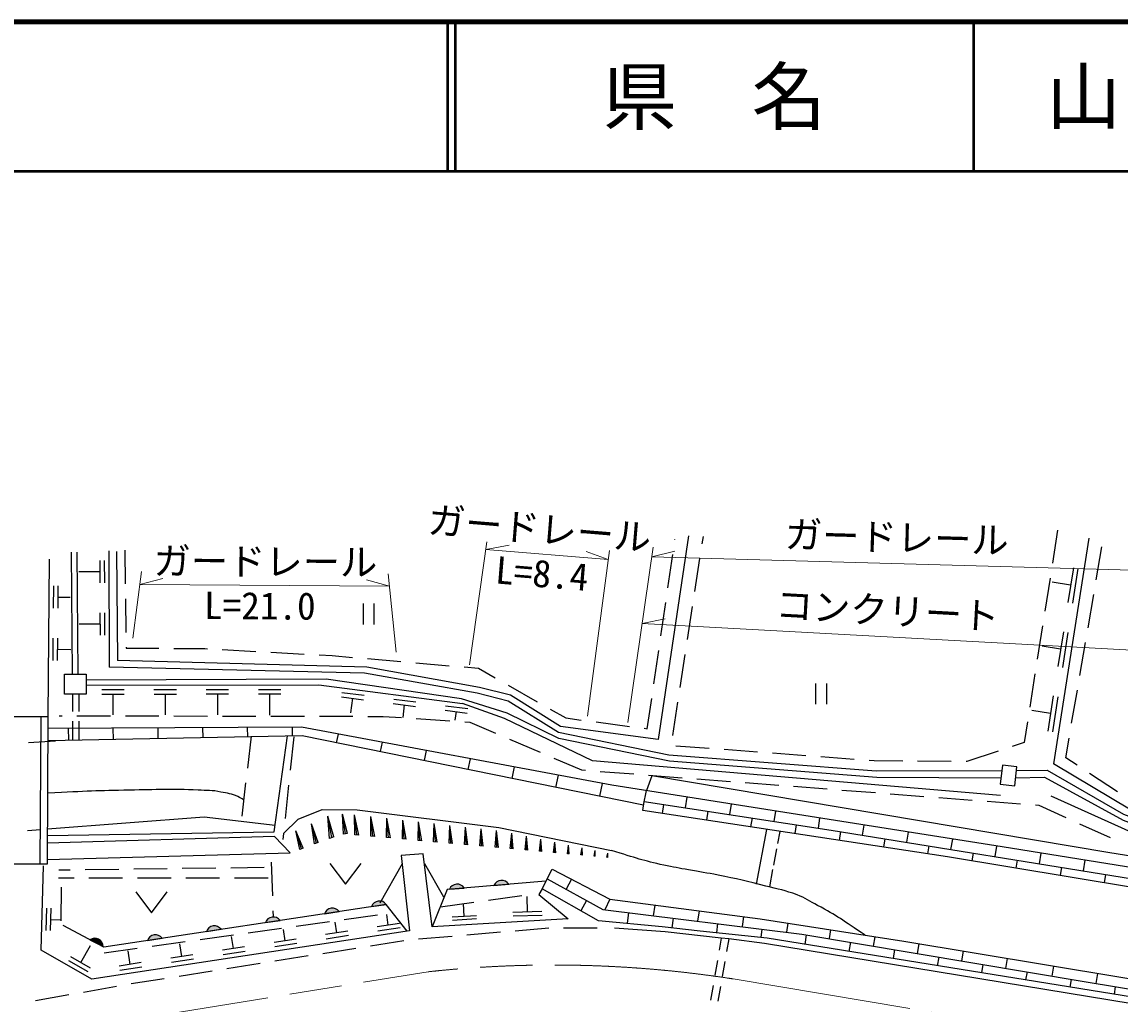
# Model space of a CAD drawing. Units: millimetres, scale not verified. Extents: x 40000 to 680000, y 20000 to 380000.
# Drawn here: x 269222 to 342818, y 314197 to 380000 of the extents above; entities that cross this region are included whole.
import ezdxf
from ezdxf.enums import TextEntityAlignment as Align

# ---------------------------------------------------------------- set-up
doc = ezdxf.new("R2010")
doc.units = ezdxf.units.MM
doc.header["$LTSCALE"] = 1000
doc.linetypes.add('CHAIN', pattern=[18.5, 12, -1.5, 3.5, -1.5])
for name, color, linetype, lineweight in [('M-BGD', 7, 'Continuous', 25), ('M-BMK', 2, 'CHAIN', 13), ('M-STR-HTXT', 7, 'Continuous', 13), ('M-TTL', 2, 'Continuous', 140), ('M-TTL-LINE', 7, 'Continuous', 50)]:
    doc.layers.add(name, color=color, linetype=linetype, lineweight=lineweight)
doc.layers.add('M-TTL-TXT', color=7, linetype='Continuous')
doc.styles.add('ＭＳ ゴシック', font='')
doc.styles.get('ＭＳ ゴシック').set_extended_font_data('MS Gothic')

msp = doc.modelspace()

# ---------------------------------------------------------------- hatches: boundary and pattern name
at = {"layer": 'M-BGD'}
for points in [[(301852, 322223, 0.6), (300855, 322138)], [(298862, 321969, 0.6), (297866, 321885)], [(293638, 320873, 0.6), (292649, 320724)], [(290481, 320397, 0.6), (289492, 320248)], [(282571, 319204, 0.6), (281582, 319055)], [(286526, 319800, 0.6), (285537, 319651)], [(278615, 318607, 0.6), (277627, 318458)], [(274665, 318041, 0.6), (273780, 318506)]]:
    msp.add_hatch(color=256, dxfattribs=at).paths.add_polyline_path(points)

# ---------------------------------------------------------------- linework, layer by layer
for p, q in [((338629, 345951), (338280, 343729)), ((312987, 345301), (312990, 345318)), ((314815, 345040), (314890, 345529)), ((340723, 345421), (338357, 330299)), ((272602, 336302), (272535, 344478)), ((272992, 336302), (272925, 344478)), ((275037, 344563), (275065, 336762)), ((275566, 344515), (275622, 337223)), ((276114, 344600), (276143, 342350)), ((341227, 342616), (341608, 344833)), ((270982, 333439), (271067, 343999)), ((274439, 343910), (274444, 342410)), ((274739, 343911), (274744, 342411)), ((312516, 342086), (312842, 344312)), ((314322, 341828), (314664, 344052)), ((274442, 343160), (273036, 343155)), ((339689, 343420), (339327, 341105)), ((339997, 343371), (339635, 341057)), ((338125, 342741), (337775, 340518)), ((339508, 342262), (338274, 342455)), ((271340, 340717), (271352, 342216)), ((271640, 340714), (271652, 342214)), ((340676, 339413), (341057, 341630)), ((271646, 341464), (272460, 341458)), ((276156, 341350), (276185, 339100)), ((292081, 341034), (292081, 339634)), ((292831, 339634), (292831, 341034)), ((312044, 338870), (312371, 341096)), ((313828, 338616), (314170, 340840)), ((274452, 340410), (274457, 338910)), ((274752, 340411), (274757, 338911)), ((274454, 339660), (273064, 339655)), ((337620, 339530), (337270, 337307)), ((271312, 337217), (271324, 338717)), ((271612, 337214), (271624, 338714)), ((339017, 339140), (338651, 336805)), ((339328, 339092), (338963, 336756)), ((271618, 337964), (272488, 337957)), ((276198, 338100), (276198, 338052)), ((276198, 338052), (278400, 338035)), ((279400, 338027), (281478, 338010)), ((281478, 338010), (281650, 338001)), ((282649, 337946), (284895, 337824)), ((311572, 335655), (311899, 337881)), ((338834, 337973), (337588, 338167)), ((340125, 336210), (340507, 338427)), ((285894, 337770), (288141, 337647)), ((289139, 337593), (290011, 337545)), ((290011, 337545), (291383, 337427)), ((292379, 337341), (294621, 337148)), ((313335, 335403), (313677, 337627)), ((295617, 337062), (297859, 336869)), ((298855, 336783), (299811, 336701)), ((299811, 336701), (300933, 336063)), ((322412, 335679), (322412, 334279)), ((323162, 334279), (323162, 335679)), ((337115, 336320), (336765, 334097)), ((272619, 334951), (272617, 333804)), ((273033, 334950), (273030, 333803)), ((274571, 335265), (276071, 335267)), ((274572, 334965), (276072, 334967)), ((275322, 334966), (275323, 333583)), ((278071, 335269), (279571, 335270)), ((278072, 334969), (279572, 334970)), ((278822, 334970), (278823, 333577)), ((281571, 335272), (283071, 335274)), ((281572, 334972), (283072, 334974)), ((282322, 334973), (282323, 333570)), ((285071, 335276), (286571, 335277)), ((285072, 334976), (286572, 334977)), ((285822, 334976), (285823, 333563)), ((290670, 335077), (292158, 334886)), ((301802, 335569), (303758, 334457)), ((339575, 333007), (339956, 335224)), ((290632, 334780), (292120, 334588)), ((291376, 334684), (291250, 333708)), ((294104, 334333), (295591, 334142)), ((294142, 334631), (295630, 334439)), ((294847, 334237), (294738, 333389)), ((297613, 334184), (299101, 333993)), ((311131, 332646), (311427, 334665)), ((312842, 332191), (313183, 334415)), ((338341, 334840), (337972, 332484)), ((338655, 334791), (338287, 332435)), ((270442, 323599), (270517, 333438)), ((271906, 333490), (271721, 333490)), ((275156, 333484), (272906, 333488)), ((278406, 333477), (276156, 333482)), ((281656, 333471), (279406, 333475)), ((284906, 333465), (282656, 333469)), ((288156, 333458), (285906, 333463)), ((291406, 333452), (289156, 333456)), ((293432, 333448), (292406, 333450)), ((294653, 333369), (293432, 333448)), ((297575, 333887), (299063, 333695)), ((298319, 333791), (298245, 333217)), ((304628, 333963), (305682, 333364)), ((338157, 333662), (336900, 333859)), ((272361, 331868), (272345, 332671)), ((272615, 333153), (272612, 331881)), ((273029, 333153), (273026, 331880)), ((275360, 331928), (275345, 332685)), ((278360, 331987), (278346, 332700)), ((281359, 332046), (281346, 332714)), ((284359, 332105), (284346, 332729)), ((287358, 332165), (287347, 332743)), ((297896, 333157), (295651, 333303)), ((299262, 333068), (298894, 333092)), ((300991, 332325), (299262, 333068)), ((305682, 333364), (306710, 333228)), ((307702, 333097), (309933, 332803)), ((310924, 332673), (311131, 332646)), ((336610, 333109), (336391, 331716)), ((288013, 332177), (270974, 331841)), ((284352, 330002), (284604, 332139)), ((287434, 332096), (287201, 329859)), ((310888, 327518), (288013, 332177)), ((290311, 331709), (290428, 332284)), ((303977, 331043), (301910, 331931)), ((339179, 330703), (339405, 332021)), ((271459, 331819), (269666, 331700)), ((293250, 331111), (293377, 331733)), ((296190, 330512), (296327, 331182)), ((315285, 331315), (313041, 331482)), ((318526, 331074), (316282, 331241)), ((336391, 331716), (335593, 331453)), ((299130, 329913), (299276, 330632)), ((306738, 329858), (304896, 330649)), ((321767, 330832), (319523, 330999)), ((325008, 330590), (322764, 330758)), ((326338, 330491), (326005, 330516)), ((328254, 330478), (326338, 330491)), ((331504, 330456), (329254, 330471)), ((332547, 330449), (332504, 330449)), ((334643, 331140), (332547, 330449)), ((339941, 330201), (339179, 330703)), ((302069, 329314), (302226, 330081)), ((306983, 329839), (306738, 329858)), ((310223, 329589), (307980, 329762)), ((283971, 326774), (284234, 329009)), ((305009, 328715), (305175, 329530)), ((307949, 328117), (308124, 328979)), ((313463, 329339), (311220, 329512)), ((316704, 329089), (314461, 329262)), ((319944, 328839), (317701, 329012)), ((342656, 328415), (340776, 329652)), ((287097, 328864), (286864, 326626)), ((310888, 327518), (311088, 328498)), ((323185, 328589), (320941, 328762)), ((326425, 328339), (324182, 328512)), ((329665, 328089), (327422, 328262)), ((310842, 327160), (310921, 327768)), ((310921, 327768), (323453, 325853)), ((312221, 327569), (312129, 326965)), ((313704, 327343), (313814, 328062)), ((316670, 326890), (316777, 327594)), ((332906, 327839), (330662, 328012)), ((336146, 327589), (333903, 327762)), ((337405, 327492), (337143, 327512)), ((338179, 328153), (347500, 323929)), ((287742, 326589), (289347, 327237)), ((289347, 327237), (291685, 327208)), ((289982, 325347), (289725, 326787)), ((290120, 325398), (289725, 326787)), ((289845, 325297), (289725, 326787)), ((290902, 325602), (290714, 326909)), ((291032, 325621), (290714, 326909)), ((290771, 325583), (290714, 326909)), ((291675, 325533), (291512, 326885)), ((291811, 325520), (291512, 326885)), ((291540, 325545), (291512, 326885)), ((291685, 327208), (301175, 326026)), ((315187, 327116), (315095, 326515)), ((319635, 326436), (319741, 327126)), ((339215, 326671), (337405, 327492)), ((286760, 325632), (287742, 326589)), ((288956, 324972), (288635, 326281)), ((289083, 325018), (288635, 326281)), ((288830, 324926), (288635, 326281)), ((292738, 325437), (292594, 326763)), ((292871, 325425), (292594, 326763)), ((292605, 325449), (292594, 326763)), ((293665, 325354), (293669, 326642)), ((293795, 325342), (293669, 326642)), ((293925, 325331), (293669, 326642)), ((294719, 325259), (294738, 326522)), ((294846, 325248), (294738, 326522)), ((294973, 325237), (294738, 326522)), ((295768, 325165), (295801, 326402)), ((295892, 325154), (295801, 326402)), ((296017, 325143), (295801, 326402)), ((296811, 325072), (296858, 326283)), ((296933, 325061), (296858, 326283)), ((297055, 325050), (296858, 326283)), ((297849, 324979), (297909, 326165)), ((297969, 324968), (297909, 326165)), ((298088, 324957), (297909, 326165)), ((298882, 324886), (298954, 326048)), ((298999, 324875), (298954, 326048)), ((299116, 324865), (298954, 326048)), ((318152, 326663), (318061, 326065)), ((321118, 326210), (321027, 325615)), ((322601, 325983), (322704, 326658)), ((325564, 325512), (325673, 326189)), ((342175, 325329), (340126, 326258)), ((270460, 325868), (269595, 325810)), ((286760, 325632), (286716, 325211)), ((287952, 324604), (287580, 325792)), ((288069, 324647), (287580, 325792)), ((287835, 324561), (287580, 325792)), ((290120, 325398), (289845, 325297)), ((291032, 325621), (290771, 325583)), ((291811, 325520), (291540, 325545)), ((292871, 325425), (292605, 325449)), ((293925, 325331), (293665, 325354)), ((299910, 324794), (299994, 325931)), ((300025, 324783), (299994, 325931)), ((300139, 324773), (299994, 325931)), ((300933, 324702), (301028, 325815)), ((301045, 324692), (301028, 325815)), ((301157, 324682), (301028, 325815)), ((301175, 326026), (308736, 324486)), ((301946, 324611), (302045, 325646)), ((302050, 324602), (302045, 325646)), ((302154, 324592), (302045, 325646)), ((302939, 324522), (303037, 325440)), ((303031, 324513), (303037, 325440)), ((303124, 324505), (303037, 325440)), ((319130, 325902), (318431, 322229)), ((320019, 325768), (319865, 324957)), ((323453, 325853), (373156, 317827)), ((324083, 325751), (323988, 325165)), ((328525, 325034), (328636, 325721)), ((288069, 324647), (287835, 324561)), ((289083, 325018), (288830, 324926)), ((294973, 325237), (294719, 325259)), ((296017, 325143), (295768, 325165)), ((297055, 325050), (296811, 325072)), ((298088, 324957), (297849, 324979)), ((299116, 324865), (298882, 324886)), ((300139, 324773), (299910, 324794)), ((301157, 324682), (300933, 324702)), ((302154, 324592), (301946, 324611)), ((303909, 324435), (304004, 325239)), ((303990, 324427), (304004, 325239)), ((304071, 324420), (304004, 325239)), ((304856, 324350), (304945, 325043)), ((304926, 324343), (304945, 325043)), ((304996, 324337), (304945, 325043)), ((305782, 324267), (305863, 324852)), ((305841, 324261), (305863, 324852)), ((305900, 324256), (305863, 324852)), ((306686, 324185), (306758, 324666)), ((306734, 324181), (306758, 324666)), ((306783, 324177), (306758, 324666)), ((319798, 324600), (319589, 323498)), ((327044, 325273), (326954, 324715)), ((330006, 324795), (329921, 324265)), ((331487, 324556), (331600, 325253)), ((334449, 324077), (334563, 324785)), ((303124, 324505), (302939, 324522)), ((304071, 324420), (303909, 324435)), ((304996, 324337), (304856, 324350)), ((305900, 324256), (305782, 324267)), ((306783, 324177), (306686, 324185)), ((307569, 324106), (307629, 324485)), ((307646, 324099), (307569, 324106)), ((307607, 324103), (307629, 324485)), ((307646, 324099), (307629, 324485)), ((308432, 324029), (308480, 324308)), ((308489, 324024), (308432, 324029)), ((308461, 324026), (308480, 324308)), ((308489, 324024), (308480, 324308)), ((332968, 324316), (332883, 323793)), ((335929, 323838), (335843, 323302)), ((337410, 323599), (337525, 324310)), ((340372, 323121), (340487, 323833)), ((272461, 323176), (271689, 323166)), ((275710, 323215), (273460, 323188)), ((278960, 323255), (276710, 323228)), ((282210, 323295), (279960, 323268)), ((285460, 323335), (283210, 323307)), ((285924, 323701), (286003, 321453)), ((289865, 323620), (290915, 322220)), ((290915, 322220), (291965, 323620)), ((294701, 323596), (293211, 320964)), ((296196, 323616), (297482, 321385)), ((319533, 323202), (319313, 322041)), ((338891, 323360), (338802, 322812)), ((272713, 322631), (271661, 322631)), ((275963, 322631), (273713, 322631)), ((279213, 322631), (276963, 322631)), ((282463, 322631), (280213, 322631)), ((285713, 322631), (283463, 322631)), ((304340, 322424), (297727, 321872)), ((304425, 322588), (308144, 320537)), ((306064, 322561), (305693, 321889)), ((341853, 322882), (341762, 322321)), ((271851, 319779), (271880, 322029)), ((276844, 321719), (277894, 320319)), ((277894, 320319), (278944, 321719)), ((297727, 321872), (296717, 319364)), ((297279, 320718), (299508, 321028)), ((298867, 320064), (298810, 320930)), ((300498, 321165), (302727, 321475)), ((303104, 320362), (303077, 321399)), ((307051, 321139), (306669, 320445)), ((308626, 321230), (308283, 320519)), ((270845, 319125), (270890, 320624)), ((271145, 319116), (271189, 320615)), ((293638, 320873), (274709, 318018)), ((286037, 320453), (286051, 320069)), ((290819, 319868), (293048, 320177)), ((295038, 319075), (293638, 320873)), ((293777, 319490), (293669, 320196)), ((304076, 320388), (302132, 320336)), ((308144, 320537), (321492, 318889)), ((309883, 320322), (309792, 319587)), ((311643, 320830), (311536, 320118)), ((314618, 320436), (314506, 319751)), ((271167, 319865), (271863, 319844)), ((274709, 318018), (271977, 319454)), ((287600, 319421), (289828, 319730)), ((290317, 318963), (290207, 319682)), ((294518, 319602), (293035, 319377)), ((299679, 320117), (298054, 320010)), ((299693, 319900), (298068, 319794)), ((304083, 320129), (302139, 320077)), ((312860, 319954), (312780, 319300)), ((315838, 319587), (315762, 318971)), ((317592, 320042), (317487, 319384)), ((320561, 319607), (320466, 319016)), ((281161, 318528), (283390, 318837)), ((283396, 317910), (283273, 318720)), ((284381, 318974), (286609, 319284)), ((286856, 318436), (286740, 319201)), ((291058, 319076), (289575, 318850)), ((291103, 318779), (289620, 318554)), ((294563, 319306), (293080, 319080)), ((295808, 318563), (298050, 318752)), ((299046, 318836), (301288, 319025)), ((302285, 319109), (304527, 319298)), ((305526, 319313), (307776, 319302)), ((318815, 319220), (318745, 318647)), ((321492, 318889), (340542, 315679)), ((321791, 318839), (321682, 318195)), ((323406, 319161), (323313, 318582)), ((326373, 318706), (326271, 318084)), ((273158, 316981), (273808, 318121)), ((274723, 317634), (276952, 317943)), ((277942, 318081), (280171, 318390)), ((279936, 317383), (279806, 318239)), ((284138, 318023), (282655, 317797)), ((287598, 318549), (286115, 318324)), ((287643, 318253), (286160, 318027)), ((289382, 317594), (291605, 317945)), ((292592, 318102), (294815, 318453)), ((316093, 318602), (315954, 317814)), ((316602, 318555), (316447, 317728)), ((324749, 318340), (324644, 317718)), ((329335, 318236), (329229, 317585)), ((273809, 316609), (272506, 317352)), ((276476, 316857), (276339, 317757)), ((280678, 317496), (279195, 317270)), ((280723, 317200), (279240, 316974)), ((284183, 317726), (282700, 317500)), ((286172, 317086), (288394, 317438)), ((327707, 317842), (327606, 317241)), ((330666, 317343), (330568, 316764)), ((332294, 317746), (332188, 317087)), ((335253, 317255), (335145, 316580)), ((273661, 316349), (272357, 317092)), ((277217, 316970), (275734, 316744)), ((277263, 316673), (275780, 316447)), ((282962, 316578), (285184, 316930)), ((315833, 317125), (315661, 316140)), ((316326, 317038), (316153, 316053)), ((333624, 316845), (333530, 316287)), ((338356, 316741), (338244, 316066)), ((276542, 315562), (278764, 315914)), ((279752, 316070), (281974, 316422)), ((336582, 316346), (336492, 315810)), ((339541, 315848), (339454, 315333)), ((341315, 316251), (341203, 315576)), ((273341, 315001), (275556, 315393)), ((315540, 315450), (315367, 314465)), ((316032, 315364), (315859, 314379)), ((340542, 315679), (376411, 309742)), ((342500, 315358), (342417, 314856)), ((270140, 314435), (272356, 314827))]:
    msp.add_line(p, q, dxfattribs=at)
for points in [[(313894, 345572), (311867, 331929), (305322, 332782), (301961, 334885), (299877, 335410), (292330, 336762), (275622, 337223)], [(334890, 329820), (326480, 329794), (312587, 330874), (305172, 332395), (301811, 334497), (299727, 335023), (292180, 336375), (275065, 336762)], [(334836, 329339), (326509, 329385), (312617, 330464), (305201, 331985), (301738, 333692), (298685, 334656), (289605, 335961), (273525, 335893)], [(273525, 335564), (289117, 335580), (298748, 334341)], [(334805, 328165), (307462, 330503), (301567, 333331), (298748, 334341)], [(376781, 320190), (373172, 318430), (356595, 321240), (334916, 324730), (308764, 328860), (287954, 332746), (270978, 332664)], [(270941, 325483), (286126, 325735), (287025, 332158)], [(335872, 329837), (337930, 329871), (343055, 326923), (347692, 325177), (358628, 322347)], [(358628, 322347), (343562, 327186), (338357, 330299)], [(376258, 320951), (373043, 319396), (342125, 324336), (311437, 329495), (311088, 328498)], [(335819, 329350), (337758, 329409), (343017, 326528), (347654, 324782), (358590, 321952)], [(376258, 320951), (377497, 319148), (373301, 317093), (331258, 324062), (310842, 327160)], [(286184, 326150), (281423, 326721), (270944, 325904)], [(270933, 323880), (287196, 324327), (286154, 325426), (270939, 324982)], [(304083, 321925), (303864, 321529), (305828, 319915), (296717, 319364), (296116, 324270), (294639, 324158), (295196, 319099)], [(295196, 319099), (273913, 315860), (270505, 317803), (270674, 323463)], [(409388, 302814), (365280, 310658), (318984, 318261), (316602, 318555), (316093, 318602), (312334, 319031), (308936, 319275)]]:
    msp.add_lwpolyline(points, dxfattribs=at)
for points in [[(272080, 336302), (273525, 336302), (273525, 334951), (272080, 334951)], [(266946, 333431), (266977, 323588), (270932, 323600), (270982, 333439)], [(334932, 330207), (334790, 328923), (335759, 328816), (335901, 330100)], [(376543, 310413), (376281, 309083), (351683, 313364), (319158, 318602), (314672, 319090), (312137, 319371), (307857, 319766), (304083, 321925), (304759, 323239), (308626, 321230), (318689, 319897), (328320, 318405)]]:
    msp.add_lwpolyline(points, close=True, dxfattribs=at)
for points in [[(301852, 322223, 0.6), (300855, 322138)], [(298862, 321969, 0.6), (297866, 321885)], [(293638, 320873, 0.6), (292649, 320724)], [(290481, 320397, 0.6), (289492, 320248)], [(282571, 319204, 0.6), (281582, 319055)], [(286526, 319800, 0.6), (285537, 319651)], [(278615, 318607, 0.6), (277627, 318458)], [(274665, 318041, 0.6), (273780, 318506)]]:
    msp.add_lwpolyline(points, format="xyb", close=True, dxfattribs=at)
for points, knots in [([(284100, 327866), (283924, 327984), (283857, 328014), (283693, 328094), (283278, 328298), (283002, 328305), (282550, 328403), (281965, 328530), (281621, 328501), (281023, 328528), (279236, 328612), (278231, 328557), (276442, 328528), (274298, 328494), (273598, 328453), (270956, 328322)], [0, 0, 0, 0, 1, 1, 1, 2, 2, 2, 3, 3, 3, 4, 4, 4, 5, 5, 5, 5]), ([(325743, 318804), (324257, 319797), (323848, 320112), (322551, 320808), (322018, 321095), (321736, 321296), (321171, 321512), (320381, 321815), (319907, 321895), (319087, 322104), (317841, 322421), (317138, 322584), (315877, 322836), (315107, 322990), (314669, 323041), (313896, 323183), (313250, 323302), (312887, 323364), (312244, 323502), (310853, 323802), (310390, 323975), (308736, 324486)], [0, 0, 0, 0, 1, 1, 1, 2, 2, 2, 3, 3, 3, 4, 4, 4, 5, 5, 5, 6, 6, 6, 7, 7, 7, 7])]:
    msp.add_open_spline(points, degree=3, knots=knots, dxfattribs=at)
at = {"layer": 'M-BMK'}
msp.add_line((255601, 309714), (296453, 316359), dxfattribs=at)
msp.add_lwpolyline([(316887, 315879), (425075, 297783), (474804, 288286), (552461, 270987)], dxfattribs=at)
msp.add_arc((304845, 238439), 78372, 81.16144, 96.14723, dxfattribs=at)
at = {"layer": 'M-STR-HTXT'}
for p, q in [((300389, 345167), (299217, 336928)), ((300318, 344663), (301871, 344945)), ((308516, 343988), (300318, 344663)), ((308516, 343988), (307030, 344521)), ((308608, 344596), (307125, 333482)), ((309828, 333050), (311537, 344802)), ((311445, 344172), (312982, 344538)), ((382677, 342148), (311445, 344172)), ((277242, 343182), (276650, 338705)), ((293758, 343013), (294307, 337775)), ((277126, 342304), (278654, 342704)), ((293845, 342199), (277126, 342304)), ((293845, 342199), (292322, 342618)), ((310794, 339693), (312340, 340018)), ((380136, 335918), (310794, 339693))]:
    msp.add_line(p, q, dxfattribs=at)
at = {"layer": 'M-TTL'}
msp.add_line((680000, 380000), (40000, 380000), dxfattribs=at)
at = {"layer": 'M-TTL-LINE'}
for p, q in [((297750, 380000), (297750, 370000)), ((298250, 380000), (298250, 370000)), ((333000, 380000), (333000, 370000)), ((40000, 370000), (680000, 370000))]:
    msp.add_line(p, q, dxfattribs=at)

# ---------------------------------------------------------------- texts
at = {"layer": 'M-STR-HTXT', "style": 'ＭＳ ゴシック'}
for s, rotation, p in [('ガードレール', 355.295, (296322, 345204)), ('ガードレール', 358.372, (320320, 344220)), ('ガードレール', 359.64, (278028, 342428)), ('L=8.4', 355.295, (300847, 341838)), ('L=21.0', 359.64, (281416, 339443)), ('コンクリート', 356.884, (319667, 339510))]:
    msp.add_text(s, height=1833, rotation=rotation, dxfattribs=at).set_placement(p, align=Align.BOTTOM_LEFT)
at = {"layer": 'M-TTL-TXT', "style": 'ＭＳ ゴシック'}
for s, p in [('県\u3000名', (315625, 375000)), ('山\u3000口\u3000県', (350375, 375000))]:
    msp.add_text(s, height=3666, dxfattribs=at).set_placement(p, align=Align.MIDDLE_CENTER)

doc.saveas('drawing.dxf')
